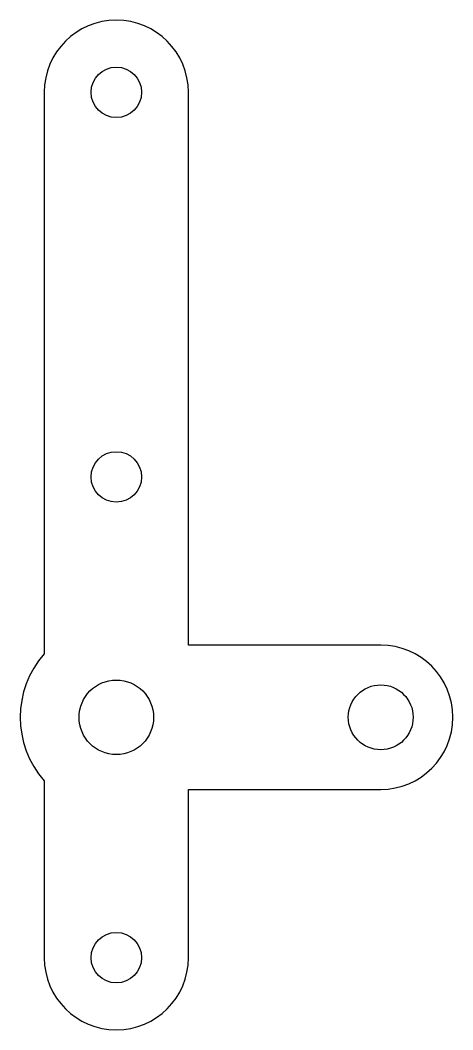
# Model space of a CAD drawing. Header units: millimetres. Extents: x 0 to 180, y 0 to 420.
import ezdxf

# ---------------------------------------------------------------- set-up
doc = ezdxf.new("R2010")
doc.units = ezdxf.units.MM

msp = doc.modelspace()

# ---------------------------------------------------------------- linework, layer by layer
for p, q in [((10, 390), (10, 156.46)), ((70, 160), (70, 390)), ((150, 160), (70, 160)), ((10, 103.54), (10, 30)), ((70, 30), (70, 100)), ((70, 100), (150, 100))]:
    msp.add_line(p, q)
for centre, radius in [((40, 390), 10.5), ((40, 230), 10.5), ((40, 130), 15.5), ((150, 130), 13.5), ((40, 30), 10.5)]:
    msp.add_circle(centre, radius)
for centre, radius, start, end in [((40, 390), 30, 0, 180), ((150, 130), 30, -90, 90), ((40, 130), 40, 138.5904, 221.4096), ((40, 30), 30, 180, 360)]:
    msp.add_arc(centre, radius, start, end)

doc.saveas('drawing.dxf')
